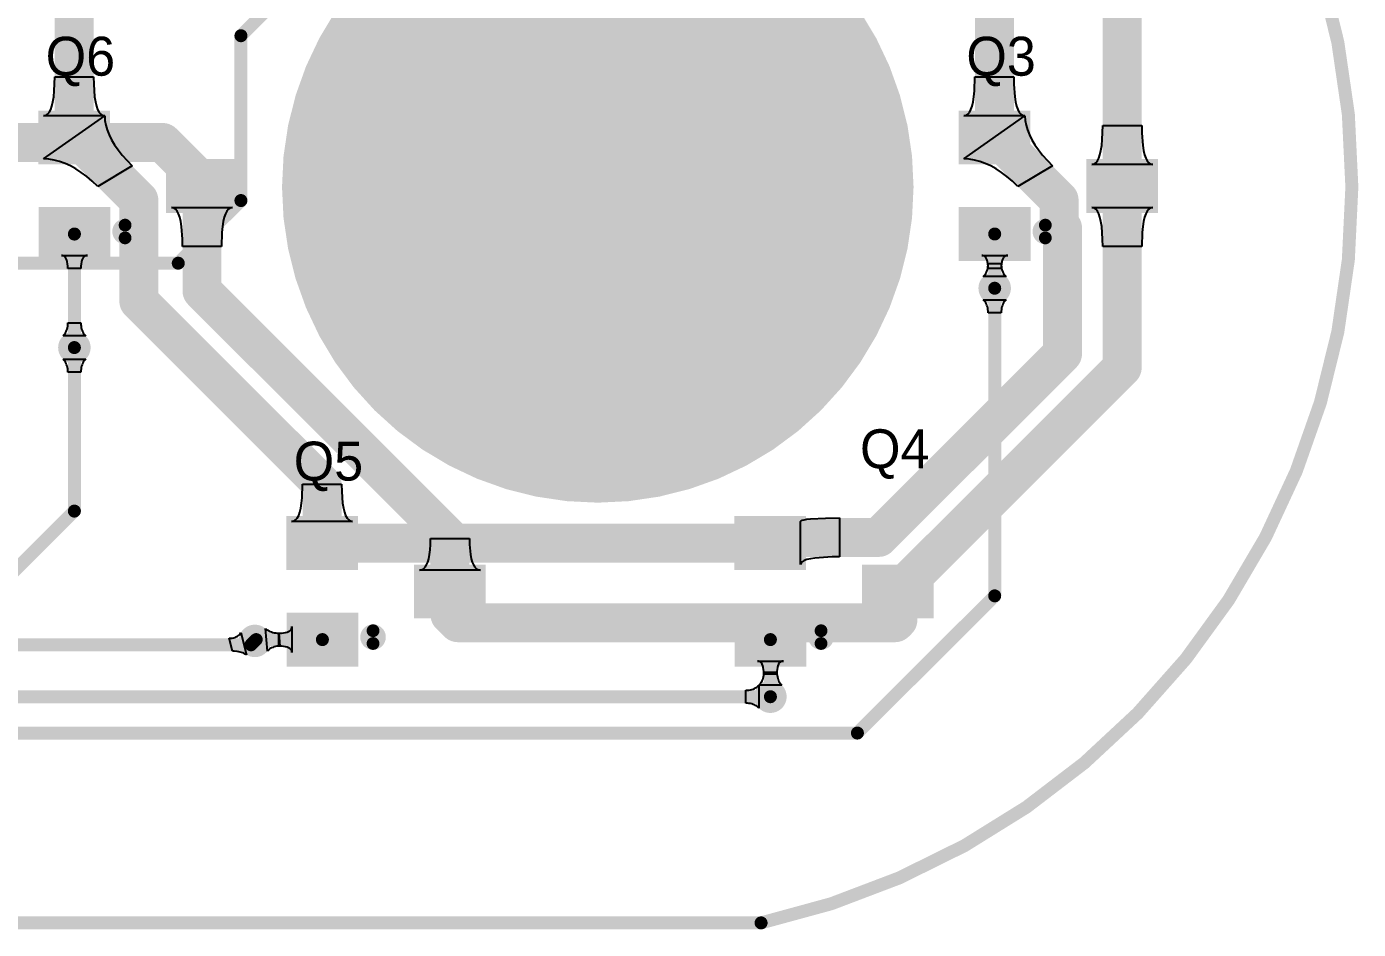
# Model space of a CAD drawing. Header units: millimetres. Extents: x 84.4 to 173.9, y 144 to 177.
# Drawn here: x 147.86 to 173.91, y 145.98 to 163.65 of the extents above; entities that cross this region are included whole.
import ezdxf

# ---------------------------------------------------------------- set-up
doc = ezdxf.new("R2010")
doc.units = ezdxf.units.MM
for name, color, linetype in [('BottomLayer', 5, 'Continuous'), ('BottomSolder', 6, 'Continuous'), ('KeepOutLayer', 6, 'Continuous'), ('MultiLayer', 9, 'Continuous'), ('PadHoleLayer', 156, 'Continuous'), ('TopLayer', 1, 'Continuous'), ('TopOverlay', 2, 'Continuous'), ('TopPaste', 8, 'Continuous'), ('TopSolder', 216, 'Continuous'), ('ViaHoleLayer', 16, 'Continuous')]:
    doc.layers.add(name, color=color, linetype=linetype)

# ---------------------------------------------------------------- blocks, each defined once
blk = doc.blocks.new('SOT23B_24')
at = {"layer": 'TopLayer'}
for points in [[(-0.42500042, 0.6500114), (0.42500042, 0.6500114), (-0.42500042, 1.850009), (0.42500042, 1.850009)], [(-1.37501122, -1.850009), (-0.52501038, -1.850009), (-1.37501122, -0.6500114), (-0.52501038, -0.6500114)], [(0.5147995799999999, -1.8445988), (1.36480042, -1.8445988), (0.5147995799999999, -0.6446012), (1.36480042, -0.6446012)]]:
    blk.add_solid(points, dxfattribs=at)
at = {"layer": 'TopOverlay'}
for points, const_width in [([(1.016, -0.254, 1), (0.76599796, -0.254, 1)], 0.2499995), ([(0.7034987199999999, -0.254, 1), (0.8284971999999999, -0.254, 1)], 0.12499848), ([(0.95350076, -0.254, 1), (1.07849924, -0.254, 1)], 0.12499848)]:
    blk.add_lwpolyline(points, format="xyb", close=True, dxfattribs=dict(at, const_width=const_width))
at = {"layer": 'TopPaste'}
for points in [[(-0.42500042, 0.6500114), (0.42500042, 0.6500114), (-0.42500042, 1.850009), (0.42500042, 1.850009)], [(-1.37501122, -1.850009), (-0.52501038, -1.850009), (-1.37501122, -0.6500114), (-0.52501038, -0.6500114)], [(0.5147995799999999, -1.8445988), (1.36480042, -1.8445988), (0.5147995799999999, -0.6446012), (1.36480042, -0.6446012)]]:
    blk.add_solid(points, dxfattribs=at)
at = {"layer": 'TopSolder'}
for points in [[(-0.52660042, 0.5484114), (0.52660042, 0.5484114), (-0.52660042, 1.951609), (0.52660042, 1.951609)], [(-1.47661122, -1.951609), (-0.42341038, -1.951609), (-1.47661122, -0.5484114), (-0.42341038, -0.5484114)], [(0.41319958, -1.9461988), (1.46640042, -1.9461988), (0.41319958, -0.5430012), (1.46640042, -0.5430012)]]:
    blk.add_solid(points, dxfattribs=at)
blk = doc.blocks.new('SOT23B_25')
at = {"layer": 'TopLayer'}
for points in [[(-0.42500042, 0.6500114), (0.42500042, 0.6500114), (-0.42500042, 1.850009), (0.42500042, 1.850009)], [(-1.37501122, -1.850009), (-0.52501038, -1.850009), (-1.37501122, -0.6500114), (-0.52501038, -0.6500114)], [(0.5147995799999999, -1.8445988), (1.36480042, -1.8445988), (0.5147995799999999, -0.6446012), (1.36480042, -0.6446012)]]:
    blk.add_solid(points, dxfattribs=at)
at = {"layer": 'TopOverlay'}
for points, const_width in [([(1.016, -0.254, 1), (0.76599796, -0.254, 1)], 0.2499995), ([(0.7034987199999999, -0.254, 1), (0.8284971999999999, -0.254, 1)], 0.12499848), ([(0.95350076, -0.254, 1), (1.07849924, -0.254, 1)], 0.12499848)]:
    blk.add_lwpolyline(points, format="xyb", close=True, dxfattribs=dict(at, const_width=const_width))
at = {"layer": 'TopPaste'}
for points in [[(-0.42500042, 0.6500114), (0.42500042, 0.6500114), (-0.42500042, 1.850009), (0.42500042, 1.850009)], [(-1.37501122, -1.850009), (-0.52501038, -1.850009), (-1.37501122, -0.6500114), (-0.52501038, -0.6500114)], [(0.5147995799999999, -1.8445988), (1.36480042, -1.8445988), (0.5147995799999999, -0.6446012), (1.36480042, -0.6446012)]]:
    blk.add_solid(points, dxfattribs=at)
at = {"layer": 'TopSolder'}
for points in [[(-0.52660042, 0.5484114), (0.52660042, 0.5484114), (-0.52660042, 1.951609), (0.52660042, 1.951609)], [(-1.47661122, -1.951609), (-0.42341038, -1.951609), (-1.47661122, -0.5484114), (-0.42341038, -0.5484114)], [(0.41319958, -1.9461988), (1.46640042, -1.9461988), (0.41319958, -0.5430012), (1.46640042, -0.5430012)]]:
    blk.add_solid(points, dxfattribs=at)
blk = doc.blocks.new('SOT23B_26')
at = {"layer": 'TopLayer'}
for points in [[(-0.42500042, 0.6500114), (0.42500042, 0.6500114), (-0.42500042, 1.850009), (0.42500042, 1.850009)], [(-1.37501122, -1.850009), (-0.52501038, -1.850009), (-1.37501122, -0.6500114), (-0.52501038, -0.6500114)], [(0.5147995799999999, -1.8445988), (1.36480042, -1.8445988), (0.5147995799999999, -0.6446012), (1.36480042, -0.6446012)]]:
    blk.add_solid(points, dxfattribs=at)
at = {"layer": 'TopOverlay'}
for points, const_width in [([(1.016, -0.254, 1), (0.76599796, -0.254, 1)], 0.2499995), ([(0.7034987199999999, -0.254, 1), (0.8284971999999999, -0.254, 1)], 0.12499848), ([(0.95350076, -0.254, 1), (1.07849924, -0.254, 1)], 0.12499848)]:
    blk.add_lwpolyline(points, format="xyb", close=True, dxfattribs=dict(at, const_width=const_width))
at = {"layer": 'TopPaste'}
for points in [[(-0.42500042, 0.6500114), (0.42500042, 0.6500114), (-0.42500042, 1.850009), (0.42500042, 1.850009)], [(-1.37501122, -1.850009), (-0.52501038, -1.850009), (-1.37501122, -0.6500114), (-0.52501038, -0.6500114)], [(0.5147995799999999, -1.8445988), (1.36480042, -1.8445988), (0.5147995799999999, -0.6446012), (1.36480042, -0.6446012)]]:
    blk.add_solid(points, dxfattribs=at)
at = {"layer": 'TopSolder'}
for points in [[(-0.52660042, 0.5484114), (0.52660042, 0.5484114), (-0.52660042, 1.951609), (0.52660042, 1.951609)], [(-1.47661122, -1.951609), (-0.42341038, -1.951609), (-1.47661122, -0.5484114), (-0.42341038, -0.5484114)], [(0.41319958, -1.9461988), (1.46640042, -1.9461988), (0.41319958, -0.5430012), (1.46640042, -0.5430012)]]:
    blk.add_solid(points, dxfattribs=at)
blk = doc.blocks.new('SOT23B_27')
at = {"layer": 'TopLayer'}
for points in [[(-0.42500042, 0.6500114), (0.42500042, 0.6500114), (-0.42500042, 1.850009), (0.42500042, 1.850009)], [(-1.37501122, -1.850009), (-0.52501038, -1.850009), (-1.37501122, -0.6500114), (-0.52501038, -0.6500114)], [(0.5147995799999999, -1.8445988), (1.36480042, -1.8445988), (0.5147995799999999, -0.6446012), (1.36480042, -0.6446012)]]:
    blk.add_solid(points, dxfattribs=at)
at = {"layer": 'TopOverlay'}
for points, const_width in [([(1.016, -0.254, 1), (0.76599796, -0.254, 1)], 0.2499995), ([(0.7034987199999999, -0.254, 1), (0.8284971999999999, -0.254, 1)], 0.12499848), ([(0.95350076, -0.254, 1), (1.07849924, -0.254, 1)], 0.12499848)]:
    blk.add_lwpolyline(points, format="xyb", close=True, dxfattribs=dict(at, const_width=const_width))
at = {"layer": 'TopPaste'}
for points in [[(-0.42500042, 0.6500114), (0.42500042, 0.6500114), (-0.42500042, 1.850009), (0.42500042, 1.850009)], [(-1.37501122, -1.850009), (-0.52501038, -1.850009), (-1.37501122, -0.6500114), (-0.52501038, -0.6500114)], [(0.5147995799999999, -1.8445988), (1.36480042, -1.8445988), (0.5147995799999999, -0.6446012), (1.36480042, -0.6446012)]]:
    blk.add_solid(points, dxfattribs=at)
at = {"layer": 'TopSolder'}
for points in [[(-0.52660042, 0.5484114), (0.52660042, 0.5484114), (-0.52660042, 1.951609), (0.52660042, 1.951609)], [(-1.47661122, -1.951609), (-0.42341038, -1.951609), (-1.47661122, -0.5484114), (-0.42341038, -0.5484114)], [(0.41319958, -1.9461988), (1.46640042, -1.9461988), (0.41319958, -0.5430012), (1.46640042, -0.5430012)]]:
    blk.add_solid(points, dxfattribs=at)

msp = doc.modelspace()

# ---------------------------------------------------------------- linework, layer by layer
at = {"layer": 'BottomLayer'}
for p, q in [((166.59326092, 158.2803159), (166.57516342, 158.29966816)), ((166.57516342, 158.29966816), (167.01966342, 158.29966816)), ((166.60945342, 158.2596022), (166.59326092, 158.2803159)), ((166.62374092, 158.23752706), (166.60945342, 158.2596022)), ((166.63612342, 158.21409302), (166.62374092, 158.23752706)), ((166.64660092, 158.18929754), (166.63612342, 158.21409302)), ((166.65517342, 158.16314316), (166.64660092, 158.18929754)), ((166.66184092, 158.13562734), (166.65517342, 158.16314316)), ((166.66660342, 158.10675008), (166.66184092, 158.13562734)), ((166.93298592, 158.13562734), (166.92822342, 158.10675008)), ((166.93965342, 158.16314316), (166.93298592, 158.13562734)), ((166.94822592, 158.18929754), (166.93965342, 158.16314316)), ((166.95870342, 158.21409302), (166.94822592, 158.18929754)), ((166.97108592, 158.23752706), (166.95870342, 158.21409302)), ((166.98537342, 158.2596022), (166.97108592, 158.23752706)), ((167.00156592, 158.2803159), (166.98537342, 158.2596022)), ((167.01966342, 158.29966816), (167.00156592, 158.2803159)), ((166.66946092, 158.07651392), (166.66660342, 158.10675008)), ((166.67041342, 158.04491632), (166.66946092, 158.07651392)), ((166.92441342, 158.04491632), (166.67041342, 158.04491632)), ((166.92536592, 158.07651392), (166.92441342, 158.04491632)), ((166.92822342, 158.10675008), (166.92536592, 158.07651392)), ((148.5918669, 157.11912188), (148.5737694, 157.13847414)), ((148.5737694, 157.13847414), (149.0182694, 157.13847414)), ((148.6080594, 157.09840818), (148.5918669, 157.11912188)), ((148.6223469, 157.07633304), (148.6080594, 157.09840818)), ((148.6347294, 157.052899), (148.6223469, 157.07633304)), ((148.9696919, 157.07633304), (148.9573094, 157.052899)), ((148.9839794, 157.09840818), (148.9696919, 157.07633304)), ((149.0001719, 157.11912188), (148.9839794, 157.09840818)), ((149.0182694, 157.13847414), (149.0001719, 157.11912188)), ((148.6452069, 157.02810352), (148.6347294, 157.052899)), ((148.6537794, 157.00194914), (148.6452069, 157.02810352)), ((148.6604469, 156.97443332), (148.6537794, 157.00194914)), ((148.6652094, 156.94555606), (148.6604469, 156.97443332)), ((148.6680669, 156.9153199), (148.6652094, 156.94555606)), ((148.6690194, 156.8837223), (148.6680669, 156.9153199)), ((148.9230194, 156.8837223), (148.6690194, 156.8837223)), ((148.9239719, 156.9153199), (148.9230194, 156.8837223)), ((148.9268294, 156.94555606), (148.9239719, 156.9153199)), ((148.9315919, 156.97443332), (148.9268294, 156.94555606)), ((148.9382594, 157.00194914), (148.9315919, 156.97443332)), ((148.9468319, 157.02810352), (148.9382594, 157.00194914)), ((148.9573094, 157.052899), (148.9468319, 157.02810352)), ((151.8227088, 151.67561486), (151.85475852, 151.67671976)), ((151.89216002, 151.42161486), (151.8227088, 151.67561486)), ((151.85475852, 151.67671976), (151.88480418, 151.680037)), ((151.88480418, 151.680037), (151.91285086, 151.68556404)), ((151.91285086, 151.68556404), (151.93889856, 151.69330088)), ((151.93889856, 151.69330088), (151.96294474, 151.70325006)), ((151.96294474, 151.70325006), (151.9849894, 151.71540904)), ((151.9849894, 151.71540904), (152.00503508, 151.72977782)), ((152.00503508, 151.72977782), (152.02307924, 151.74635894)), ((152.02307924, 151.74635894), (152.03912188, 151.76514986)), ((152.03912188, 151.76514986), (152.05316554, 151.78615058)), ((152.05316554, 151.78615058), (152.15984554, 151.35464268)), ((151.92349092, 151.4209443), (151.89216002, 151.42161486)), ((151.98311234, 151.41558744), (151.92349092, 151.4209443)), ((152.01140286, 151.4108986), (151.98311234, 151.41558744)), ((152.03867738, 151.40487118), (152.01140286, 151.4108986)), ((152.06493844, 151.39750518), (152.03867738, 151.40487118)), ((152.09018604, 151.38879806), (152.06493844, 151.39750518)), ((152.11442018, 151.37875236), (152.09018604, 151.38879806)), ((152.13764086, 151.36736808), (152.11442018, 151.37875236)), ((152.15984554, 151.35464268), (152.13764086, 151.36736808)), ((161.92892684, 150.65961486), (161.96052444, 150.66056736)), ((161.92892684, 150.40561486), (161.92892684, 150.65961486)), ((161.96052444, 150.66056736), (161.9907606, 150.66342486)), ((161.9907606, 150.66342486), (162.01963786, 150.66818736)), ((162.01963786, 150.66818736), (162.04715368, 150.67485486)), ((162.04715368, 150.67485486), (162.07330806, 150.68342736)), ((162.07330806, 150.68342736), (162.09810354, 150.69390486)), ((162.09810354, 150.69390486), (162.12153758, 150.70628736)), ((162.12153758, 150.70628736), (162.14361272, 150.72057486)), ((162.14361272, 150.72057486), (162.16432642, 150.73676736)), ((162.16432642, 150.73676736), (162.18367868, 150.75486486)), ((162.18367868, 150.75486486), (162.18367868, 150.31036486)), ((161.96052444, 150.40466236), (161.92892684, 150.40561486)), ((161.9907606, 150.40180486), (161.96052444, 150.40466236)), ((162.01963786, 150.39704236), (161.9907606, 150.40180486)), ((162.04715368, 150.39037486), (162.01963786, 150.39704236)), ((162.07330806, 150.38180236), (162.04715368, 150.39037486)), ((162.09810354, 150.37132486), (162.07330806, 150.38180236)), ((162.12153758, 150.35894236), (162.09810354, 150.37132486)), ((162.14361272, 150.34465486), (162.12153758, 150.35894236)), ((162.16432642, 150.32846236), (162.14361272, 150.34465486)), ((162.18367868, 150.31036486), (162.16432642, 150.32846236))]:
    msp.add_line(p, q, dxfattribs=at)
for points, const_width in [([(152.05402914, 163.4680246), (155.9588194, 167.37281486)], 0.254), ([(152.05402914, 160.2422246), (152.05402914, 163.4680246)], 0.254), ([(137.5946194, 161.37841486), (150.5232194, 161.37841486)], 0.762), ([(150.5232194, 161.37841486), (151.29202914, 160.60960512)], 0.762), ([(150.8280194, 159.01621486), (152.05402914, 160.2422246)], 0.254), ([(141.3538194, 159.01621486), (150.8280194, 159.01621486)], 0.254), ([(166.79741342, 152.50660888), (166.79741342, 158.52640888)], 0.254), ([(148.7960194, 154.16481486), (148.7960194, 157.36521486)], 0.254), ([(146.6878194, 152.05661486), (148.7960194, 154.16481486)], 0.254), ([(153.6420092, 153.54002566), (162.4050092, 153.54002566)], 0.762), ([(156.1420296, 152.13822506), (156.2998398, 151.98041486)], 0.762), ([(164.1122194, 149.82141486), (166.79741342, 152.50660888)], 0.254), ([(156.2998398, 151.98041486), (164.8488194, 151.98041486)], 0.762), ([(140.8712194, 151.54861486), (152.2504194, 151.54861486)], 0.254), ([(152.2504194, 151.54861486), (152.3266194, 151.62481486)], 0.254), ([(140.8712194, 150.53261486), (162.4104194, 150.53261486)], 0.254), ([(141.3538194, 149.82141486), (164.1122194, 149.82141486)], 0.254)]:
    msp.add_lwpolyline(points, dxfattribs=dict(at, const_width=const_width))
for points, const_width in [([(155.99652062, 160.50641508, 1), (162.0715199, 160.50641508, 1)], 6.074999279999999), ([(151.99052914, 163.4680246, 1), (152.11752914, 163.4680246, 1)], 0.127), ([(151.99052914, 163.4680246, 1), (152.11752914, 163.4680246, 1)], 0.127), ([(150.3327194, 161.37841486, 1), (150.7137194, 161.37841486, 1)], 0.381), ([(150.3327194, 161.37841486, 1), (150.7137194, 161.37841486, 1)], 0.381), ([(151.10152914, 160.60960512, 1), (151.48252914, 160.60960512, 1)], 0.381), ([(151.13327914, 160.60960512, 1), (151.45077914, 160.60960512, 1)], 0.3175), ([(151.99052914, 160.2422246, 1), (152.11752914, 160.2422246, 1)], 0.127), ([(151.99052914, 160.2422246, 1), (152.11752914, 160.2422246, 1)], 0.127), ([(150.7645194, 159.01621486, 1), (150.8915194, 159.01621486, 1)], 0.127), ([(150.7645194, 159.01621486, 1), (150.8915194, 159.01621486, 1)], 0.127), ([(166.63866342, 158.52640888, 1), (166.95616342, 158.52640888, 1)], 0.3175), ([(166.73391342, 158.52640888, 1), (166.86091342, 158.52640888, 1)], 0.127), ([(148.6372694, 157.36521486, 1), (148.9547694, 157.36521486, 1)], 0.3175), ([(148.7325194, 157.36521486, 1), (148.8595194, 157.36521486, 1)], 0.127), ([(148.7325194, 154.16481486, 1), (148.8595194, 154.16481486, 1)], 0.127), ([(148.7325194, 154.16481486, 1), (148.8595194, 154.16481486, 1)], 0.127), ([(153.4515092, 153.54002566, 1), (153.8325092, 153.54002566, 1)], 0.381), ([(153.4832592, 153.54002566, 1), (153.8007592, 153.54002566, 1)], 0.3175), ([(162.2145092, 153.54002566, 1), (162.5955092, 153.54002566, 1)], 0.381), ([(162.2462592, 153.54002566, 1), (162.5637592, 153.54002566, 1)], 0.3175), ([(155.9515296, 152.13822506, 1), (156.3325296, 152.13822506, 1)], 0.381), ([(155.9832796, 152.13822506, 1), (156.3007796, 152.13822506, 1)], 0.3175), ([(166.73391342, 152.50660888, 1), (166.86091342, 152.50660888, 1)], 0.127), ([(166.73391342, 152.50660888, 1), (166.86091342, 152.50660888, 1)], 0.127), ([(156.1093398, 151.98041486, 1), (156.4903398, 151.98041486, 1)], 0.381), ([(156.1093398, 151.98041486, 1), (156.4903398, 151.98041486, 1)], 0.381), ([(164.6583194, 151.98041486, 1), (165.0393194, 151.98041486, 1)], 0.381), ([(164.6900694, 151.98041486, 1), (165.0075694, 151.98041486, 1)], 0.3175), ([(152.1678694, 151.62481486, 1), (152.4853694, 151.62481486, 1)], 0.3175), ([(152.1869194, 151.54861486, 1), (152.3139194, 151.54861486, 1)], 0.127), ([(152.1869194, 151.54861486, 1), (152.3139194, 151.54861486, 1)], 0.127), ([(152.2631194, 151.62481486, 1), (152.3901194, 151.62481486, 1)], 0.127), ([(162.2516694, 150.53261486, 1), (162.5691694, 150.53261486, 1)], 0.3175), ([(162.3469194, 150.53261486, 1), (162.4739194, 150.53261486, 1)], 0.127), ([(164.0487194, 149.82141486, 1), (164.1757194, 149.82141486, 1)], 0.127), ([(164.0487194, 149.82141486, 1), (164.1757194, 149.82141486, 1)], 0.127)]:
    msp.add_lwpolyline(points, format="xyb", close=True, dxfattribs=dict(at, const_width=const_width))
at = {"layer": 'BottomSolder', "const_width": 6.17659928}
msp.add_lwpolyline([(155.94572062, 160.50641508, 1), (162.1223199, 160.50641508, 1)], format="xyb", close=True, dxfattribs=at)
at = {"layer": 'KeepOutLayer', "const_width": 0.254}
msp.add_lwpolyline([(162.2281363, 174.90640152, -0.8024906075795158), (162.2281363, 146.10639816)], format="xyb", dxfattribs=at)
msp.add_lwpolyline([(140.17899828, 146.1064007), (162.22813376, 146.1064007)], dxfattribs=at)
at = {"layer": 'KeepOutLayer', "const_width": 0.127}
for points in [[(162.16463376, 146.1064007, 1), (162.29163376, 146.1064007, 1)], [(162.1646363, 146.10639816, 1), (162.2916363, 146.10639816, 1)]]:
    msp.add_lwpolyline(points, format="xyb", close=True, dxfattribs=at)
at = {"layer": 'MultiLayer'}
for points, const_width in [([(155.99652062, 160.50641508, 1), (162.0715199, 160.50641508, 1)], 6.074999279999999), ([(151.13327914, 160.60960512, 1), (151.45077914, 160.60960512, 1)], 0.3175), ([(166.63866342, 158.52640888, 1), (166.95616342, 158.52640888, 1)], 0.3175), ([(148.6372694, 157.36521486, 1), (148.9547694, 157.36521486, 1)], 0.3175), ([(153.4832592, 153.54002566, 1), (153.8007592, 153.54002566, 1)], 0.3175), ([(162.2462592, 153.54002566, 1), (162.5637592, 153.54002566, 1)], 0.3175), ([(155.9832796, 152.13822506, 1), (156.3007796, 152.13822506, 1)], 0.3175), ([(164.6900694, 151.98041486, 1), (165.0075694, 151.98041486, 1)], 0.3175), ([(152.1678694, 151.62481486, 1), (152.4853694, 151.62481486, 1)], 0.3175), ([(162.2516694, 150.53261486, 1), (162.5691694, 150.53261486, 1)], 0.3175)]:
    msp.add_lwpolyline(points, format="xyb", close=True, dxfattribs=dict(at, const_width=const_width))
at = {"layer": 'PadHoleLayer', "const_width": 6.074999279999999}
msp.add_lwpolyline([(155.99652062, 160.50641508, 1), (162.0715199, 160.50641508, 1)], format="xyb", close=True, dxfattribs=at)
at = {"layer": 'TopLayer'}
for p, q in [((148.4023702, 162.38715808), (148.41100874, 162.66147808)), ((148.41100874, 162.66147808), (149.17300874, 162.66147808)), ((149.17300874, 162.66147808), (149.17516774, 162.51669808)), ((166.40236468, 162.38715808), (166.41100322, 162.66147808)), ((166.41100322, 162.66147808), (167.17300322, 162.66147808)), ((167.17300322, 162.66147808), (167.17516222, 162.51669808)), ((148.39157266, 162.27285808), (148.4023702, 162.38715808)), ((149.17516774, 162.51669808), (149.19244482, 162.27285808)), ((166.39156714, 162.27285808), (166.40236468, 162.38715808)), ((167.17516222, 162.51669808), (167.1924393, 162.27285808)), ((148.33326696, 162.02139808), (148.35702104, 162.08997808)), ((148.35702104, 162.08997808), (148.37645712, 162.17379808)), ((148.37645712, 162.17379808), (148.39157266, 162.27285808)), ((149.19244482, 162.27285808), (149.20756036, 162.17379808)), ((149.20756036, 162.17379808), (149.22699644, 162.08997808)), ((149.22699644, 162.08997808), (149.25075052, 162.02139808)), ((166.33326144, 162.02139808), (166.35701552, 162.08997808)), ((166.35701552, 162.08997808), (166.3764516, 162.17379808)), ((166.3764516, 162.17379808), (166.39156714, 162.27285808)), ((167.1924393, 162.27285808), (167.20755484, 162.17379808)), ((167.20755484, 162.17379808), (167.22699092, 162.08997808)), ((167.22699092, 162.08997808), (167.250745, 162.02139808)), ((148.19505794, 161.89947808), (148.2360891, 161.90709808)), ((148.19505794, 161.05557324), (149.38895954, 161.89947808)), ((149.38895954, 161.89947808), (148.19505794, 161.89947808)), ((148.2360891, 161.90709808), (148.27279972, 161.92995808)), ((148.27279972, 161.92995808), (148.30519234, 161.96805808)), ((148.30519234, 161.96805808), (148.33326696, 162.02139808)), ((149.25075052, 162.02139808), (149.27882514, 161.96805808)), ((149.27882514, 161.96805808), (149.31121776, 161.92995808)), ((149.31121776, 161.92995808), (149.34792838, 161.90709808)), ((149.34792838, 161.90709808), (149.38895954, 161.89947808)), ((149.38895954, 161.89947808), (149.39434688, 161.81021232)), ((149.39434688, 161.81021232), (149.41051144, 161.71899838)), ((166.19505242, 161.89947808), (166.23608358, 161.90709808)), ((167.38895402, 161.89947808), (166.19505242, 161.89947808)), ((166.19505242, 161.05557324), (167.38895402, 161.89947808)), ((166.23608358, 161.90709808), (166.2727942, 161.92995808)), ((166.2727942, 161.92995808), (166.30518682, 161.96805808)), ((166.30518682, 161.96805808), (166.33326144, 162.02139808)), ((167.250745, 162.02139808), (167.27881962, 161.96805808)), ((167.27881962, 161.96805808), (167.31121224, 161.92995808)), ((167.31121224, 161.92995808), (167.34792286, 161.90709808)), ((167.34792286, 161.90709808), (167.38895402, 161.89947808)), ((167.38895402, 161.89947808), (167.39434136, 161.81021232)), ((167.39434136, 161.81021232), (167.41050592, 161.71899838)), ((149.41051144, 161.71899838), (149.43745322, 161.6258388)), ((149.43745322, 161.6258388), (149.47516968, 161.53073104)), ((149.47516968, 161.53073104), (149.52366336, 161.43367764)), ((167.41050592, 161.71899838), (167.4374477, 161.6258388)), ((167.4374477, 161.6258388), (167.47516416, 161.53073104)), ((167.47516416, 161.53073104), (167.52365784, 161.43367764)), ((168.90238508, 161.43714728), (168.91102362, 161.71146728)), ((168.91102362, 161.71146728), (169.67302362, 161.71146728)), ((169.67302362, 161.71146728), (169.67518262, 161.56668728)), ((169.67518262, 161.56668728), (169.6924597, 161.32284728)), ((149.52366336, 161.43367764), (149.58293426, 161.33467606)), ((149.58293426, 161.33467606), (149.65297984, 161.23372884)), ((167.52365784, 161.43367764), (167.58292874, 161.33467606)), ((167.58292874, 161.33467606), (167.65297432, 161.23372884)), ((168.876472, 161.22378728), (168.89158754, 161.32284728)), ((168.89158754, 161.32284728), (168.90238508, 161.43714728)), ((169.6924597, 161.32284728), (169.70757524, 161.22378728)), ((148.29900236, 161.0501859), (148.19505794, 161.05557324)), ((148.4033481, 161.03402134), (148.29900236, 161.0501859)), ((148.50809516, 161.00707956), (148.4033481, 161.03402134)), ((148.61324608, 160.9693631), (148.50809516, 161.00707956)), ((149.65297984, 161.23372884), (149.73380264, 161.13083344)), ((149.73380264, 161.13083344), (149.92777482, 160.91920064)), ((166.29899684, 161.0501859), (166.19505242, 161.05557324)), ((166.40334258, 161.03402134), (166.29899684, 161.0501859)), ((166.50808964, 161.00707956), (166.40334258, 161.03402134)), ((166.61324056, 160.9693631), (166.50808964, 161.00707956)), ((167.65297432, 161.23372884), (167.73379712, 161.13083344)), ((167.73379712, 161.13083344), (167.9277693, 160.91920064)), ((168.7728146, 160.97994728), (168.80520722, 161.01804728)), ((168.80520722, 161.01804728), (168.83328184, 161.07138728)), ((168.83328184, 161.07138728), (168.85703592, 161.13996728)), ((168.85703592, 161.13996728), (168.876472, 161.22378728)), ((169.70757524, 161.22378728), (169.72701132, 161.13996728)), ((169.72701132, 161.13996728), (169.7507654, 161.07138728)), ((169.7507654, 161.07138728), (169.77884002, 161.01804728)), ((169.77884002, 161.01804728), (169.81123264, 160.97994728)), ((148.71879578, 160.92086942), (148.61324608, 160.9693631)), ((148.82475188, 160.86159852), (148.71879578, 160.92086942)), ((148.93110676, 160.79155294), (148.82475188, 160.86159852)), ((149.0378655, 160.71073014), (148.93110676, 160.79155294)), ((149.92777482, 160.91920064), (149.25258694, 160.51675796)), ((166.71879026, 160.92086942), (166.61324056, 160.9693631)), ((166.82474636, 160.86159852), (166.71879026, 160.92086942)), ((166.93110124, 160.79155294), (166.82474636, 160.86159852)), ((167.03785998, 160.71073014), (166.93110124, 160.79155294)), ((167.9277693, 160.91920064), (167.25258142, 160.51675796)), ((168.69507282, 160.94946728), (168.73610398, 160.95708728)), ((169.88897442, 160.94946728), (168.69507282, 160.94946728)), ((168.73610398, 160.95708728), (168.7728146, 160.97994728)), ((169.81123264, 160.97994728), (169.84794326, 160.95708728)), ((169.84794326, 160.95708728), (169.88897442, 160.94946728)), ((149.14502556, 160.61913266), (149.0378655, 160.71073014)), ((149.25258694, 160.51675796), (149.14502556, 160.61913266)), ((167.14502004, 160.61913266), (167.03785998, 160.71073014)), ((167.25258142, 160.51675796), (167.14502004, 160.61913266)), ((150.7361095, 160.09794244), (150.69507834, 160.10556244)), ((150.69507834, 160.10556244), (151.88897994, 160.10556244)), ((150.77282012, 160.07508244), (150.7361095, 160.09794244)), ((150.80521274, 160.03698244), (150.77282012, 160.07508244)), ((150.83328736, 159.98364244), (150.80521274, 160.03698244)), ((150.85704144, 159.91506244), (150.83328736, 159.98364244)), ((151.75077092, 159.98364244), (151.72701684, 159.91506244)), ((151.77884554, 160.03698244), (151.75077092, 159.98364244)), ((151.81123816, 160.07508244), (151.77884554, 160.03698244)), ((151.84794878, 160.09794244), (151.81123816, 160.07508244)), ((151.88897994, 160.10556244), (151.84794878, 160.09794244)), ((168.73610398, 160.09794244), (168.69507282, 160.10556244)), ((168.69507282, 160.10556244), (169.88897442, 160.10556244)), ((168.7728146, 160.07508244), (168.73610398, 160.09794244)), ((168.80520722, 160.03698244), (168.7728146, 160.07508244)), ((168.83328184, 159.98364244), (168.80520722, 160.03698244)), ((168.85703592, 159.91506244), (168.83328184, 159.98364244)), ((169.7507654, 159.98364244), (169.72701132, 159.91506244)), ((169.77884002, 160.03698244), (169.7507654, 159.98364244)), ((169.81123264, 160.07508244), (169.77884002, 160.03698244)), ((169.84794326, 160.09794244), (169.81123264, 160.07508244)), ((169.88897442, 160.10556244), (169.84794326, 160.09794244)), ((150.87647752, 159.83124244), (150.85704144, 159.91506244)), ((150.89159306, 159.73218244), (150.87647752, 159.83124244)), ((150.90887014, 159.48834244), (150.89159306, 159.73218244)), ((151.69246522, 159.73218244), (151.68166768, 159.61788244)), ((151.70758076, 159.83124244), (151.69246522, 159.73218244)), ((151.72701684, 159.91506244), (151.70758076, 159.83124244)), ((168.876472, 159.83124244), (168.85703592, 159.91506244)), ((168.89158754, 159.73218244), (168.876472, 159.83124244)), ((168.90886462, 159.48834244), (168.89158754, 159.73218244)), ((169.6924597, 159.73218244), (169.68166216, 159.61788244)), ((169.70757524, 159.83124244), (169.6924597, 159.73218244)), ((169.72701132, 159.91506244), (169.70757524, 159.83124244)), ((150.91102914, 159.34356244), (150.90887014, 159.48834244)), ((151.68166768, 159.61788244), (151.67302914, 159.34356244)), ((168.91102362, 159.34356244), (168.90886462, 159.48834244)), ((169.68166216, 159.61788244), (169.67302362, 159.34356244)), ((148.5661494, 159.16623996), (148.5420194, 159.16881044)), ((148.5420194, 159.16881044), (149.0500194, 159.16881044)), ((148.5877394, 159.15852852), (148.5661494, 159.16623996)), ((148.6067894, 159.14567612), (148.5877394, 159.15852852)), ((149.0042994, 159.15852852), (148.9852494, 159.14567612)), ((149.0258894, 159.16623996), (149.0042994, 159.15852852)), ((149.0500194, 159.16881044), (149.0258894, 159.16623996)), ((151.67302914, 159.34356244), (150.91102914, 159.34356244)), ((166.56754342, 159.16623996), (166.54341342, 159.16881044)), ((166.54341342, 159.16881044), (167.05141342, 159.16881044)), ((166.58913342, 159.15852852), (166.56754342, 159.16623996)), ((166.60818342, 159.14567612), (166.58913342, 159.15852852)), ((167.00569342, 159.15852852), (166.98664342, 159.14567612)), ((167.02728342, 159.16623996), (167.00569342, 159.15852852)), ((167.05141342, 159.16881044), (167.02728342, 159.16623996)), ((169.67302362, 159.34356244), (168.91102362, 159.34356244)), ((148.6232994, 159.12768276), (148.6067894, 159.14567612)), ((148.6372694, 159.10454844), (148.6232994, 159.12768276)), ((148.6486994, 159.07627316), (148.6372694, 159.10454844)), ((148.6575894, 159.04285692), (148.6486994, 159.07627316)), ((148.6639394, 159.00429972), (148.6575894, 159.04285692)), ((148.6677494, 158.96060156), (148.6639394, 159.00429972)), ((148.6690194, 158.91176244), (148.6677494, 158.96060156)), ((148.9230194, 158.91176244), (148.6690194, 158.91176244)), ((148.9242894, 158.96060156), (148.9230194, 158.91176244)), ((148.9280994, 159.00429972), (148.9242894, 158.96060156)), ((148.9344494, 159.04285692), (148.9280994, 159.00429972)), ((148.9433394, 159.07627316), (148.9344494, 159.04285692)), ((148.9547694, 159.10454844), (148.9433394, 159.07627316)), ((148.9687394, 159.12768276), (148.9547694, 159.10454844)), ((148.9852494, 159.14567612), (148.9687394, 159.12768276)), ((166.62469342, 159.12768276), (166.60818342, 159.14567612)), ((166.63866342, 159.10454844), (166.62469342, 159.12768276)), ((166.65009342, 159.07627316), (166.63866342, 159.10454844)), ((166.65898342, 159.04285692), (166.65009342, 159.07627316)), ((166.65517342, 158.8896746), (166.66184092, 158.91719042)), ((166.66533342, 159.00429972), (166.65898342, 159.04285692)), ((166.66184092, 158.91719042), (166.66660342, 158.94606768)), ((166.66914342, 158.96060156), (166.66533342, 159.00429972)), ((166.66660342, 158.94606768), (166.66946092, 158.97630384)), ((166.67041342, 158.91176244), (166.66914342, 158.96060156)), ((166.66946092, 158.97630384), (166.67041342, 159.00790144)), ((166.67041342, 159.00790144), (166.92441342, 159.00790144)), ((166.92441342, 158.91176244), (166.67041342, 158.91176244)), ((166.92441342, 159.00790144), (166.92536592, 158.97630384)), ((166.92568342, 158.96060156), (166.92441342, 158.91176244)), ((166.92536592, 158.97630384), (166.92822342, 158.94606768)), ((166.92949342, 159.00429972), (166.92568342, 158.96060156)), ((166.92822342, 158.94606768), (166.93298592, 158.91719042)), ((166.93584342, 159.04285692), (166.92949342, 159.00429972)), ((166.93298592, 158.91719042), (166.93965342, 158.8896746)), ((166.94473342, 159.07627316), (166.93584342, 159.04285692)), ((166.95616342, 159.10454844), (166.94473342, 159.07627316)), ((166.97013342, 159.12768276), (166.95616342, 159.10454844)), ((166.98664342, 159.14567612), (166.97013342, 159.12768276)), ((166.57516342, 158.7531496), (166.59326092, 158.77250186)), ((167.01966342, 158.7531496), (166.57516342, 158.7531496)), ((166.59326092, 158.77250186), (166.60945342, 158.79321556)), ((166.60945342, 158.79321556), (166.62374092, 158.8152907)), ((166.62374092, 158.8152907), (166.63612342, 158.83872474)), ((166.63612342, 158.83872474), (166.64660092, 158.86352022)), ((166.64660092, 158.86352022), (166.65517342, 158.8896746)), ((166.93965342, 158.8896746), (166.94822592, 158.86352022)), ((166.94822592, 158.86352022), (166.95870342, 158.83872474)), ((166.95870342, 158.83872474), (166.97108592, 158.8152907)), ((166.97108592, 158.8152907), (166.98537342, 158.79321556)), ((166.98537342, 158.79321556), (167.00156592, 158.77250186)), ((167.00156592, 158.77250186), (167.01966342, 158.7531496)), ((148.5737694, 157.59195558), (148.5918669, 157.61130784)), ((148.5918669, 157.61130784), (148.6080594, 157.63202154)), ((148.6080594, 157.63202154), (148.6223469, 157.65409668)), ((148.6223469, 157.65409668), (148.6347294, 157.67753072)), ((148.6347294, 157.67753072), (148.6452069, 157.7023262)), ((148.6452069, 157.7023262), (148.6537794, 157.72848058)), ((148.6537794, 157.72848058), (148.6604469, 157.7559964)), ((148.6604469, 157.7559964), (148.6652094, 157.78487366)), ((148.6652094, 157.78487366), (148.6680669, 157.81510982)), ((148.6680669, 157.81510982), (148.6690194, 157.84670742)), ((148.6690194, 157.84670742), (148.9230194, 157.84670742)), ((148.9230194, 157.84670742), (148.9239719, 157.81510982)), ((148.9239719, 157.81510982), (148.9268294, 157.78487366)), ((148.9268294, 157.78487366), (148.9315919, 157.7559964)), ((148.9315919, 157.7559964), (148.9382594, 157.72848058)), ((148.9382594, 157.72848058), (148.9468319, 157.7023262)), ((148.9468319, 157.7023262), (148.9573094, 157.67753072)), ((148.9573094, 157.67753072), (148.9696919, 157.65409668)), ((148.9696919, 157.65409668), (148.9839794, 157.63202154)), ((148.9839794, 157.63202154), (149.0001719, 157.61130784)), ((149.0001719, 157.61130784), (149.0182694, 157.59195558)), ((149.0182694, 157.59195558), (148.5737694, 157.59195558)), ((153.25237066, 154.4273899), (153.2610092, 154.68918516)), ((153.2610092, 154.68918516), (154.0230092, 154.68918516)), ((154.0230092, 154.68918516), (154.0251682, 154.55101678)), ((154.0251682, 154.55101678), (154.04244528, 154.3183096)), ((153.2070215, 154.14378112), (153.22645758, 154.22377334)), ((153.22645758, 154.22377334), (153.24157312, 154.3183096)), ((153.24157312, 154.3183096), (153.25237066, 154.4273899)), ((154.04244528, 154.3183096), (154.05756082, 154.22377334)), ((154.05756082, 154.22377334), (154.0769969, 154.14378112)), ((153.0450584, 153.96197808), (153.08608956, 153.9692501)), ((154.23896, 153.96197808), (153.0450584, 153.96197808)), ((153.08608956, 153.9692501), (153.12280018, 153.99106616)), ((153.12280018, 153.99106616), (153.1551928, 154.02742626)), ((153.1551928, 154.02742626), (153.18326742, 154.0783304)), ((153.18326742, 154.0783304), (153.2070215, 154.14378112)), ((154.0769969, 154.14378112), (154.10075098, 154.0783304)), ((154.10075098, 154.0783304), (154.1288256, 154.02742626)), ((154.1288256, 154.02742626), (154.16121822, 153.99106616)), ((154.16121822, 153.99106616), (154.19792884, 153.9692501)), ((154.19792884, 153.9692501), (154.23896, 153.96197808)), ((163.00196, 153.96197808), (163.00958, 153.97509464)), ((163.00196, 153.11807324), (163.00196, 153.96197808)), ((163.00958, 153.97509464), (163.03244, 153.98683198)), ((163.03244, 153.98683198), (163.07054, 153.99718756)), ((163.07054, 153.99718756), (163.12388, 154.00616138)), ((163.12388, 154.00616138), (163.19246, 154.01375598)), ((163.19246, 154.01375598), (163.48964, 154.0282543)), ((163.48964, 154.0282543), (163.76396, 154.03101528)), ((163.76396, 154.03101528), (163.76396, 153.26901528)), ((155.75239106, 153.404951), (155.7588706, 153.50933738)), ((155.7588706, 153.50933738), (155.7610296, 153.62600466)), ((155.7610296, 153.62600466), (156.5230296, 153.62600466)), ((156.5230296, 153.62600466), (156.5251886, 153.50933738)), ((156.5251886, 153.50933738), (156.54246568, 153.31284552)), ((155.7070419, 153.16547726), (155.72647798, 153.23302094)), ((155.72647798, 153.23302094), (155.74159352, 153.31284552)), ((155.74159352, 153.31284552), (155.75239106, 153.404951)), ((156.54246568, 153.31284552), (156.55758122, 153.23302094)), ((156.55758122, 153.23302094), (156.5770173, 153.16547726)), ((163.03244, 153.17241146), (163.00958, 153.14675238)), ((163.07054, 153.19505302), (163.03244, 153.17241146)), ((163.12388, 153.21467706), (163.07054, 153.19505302)), ((163.19246, 153.23128104), (163.12388, 153.21467706)), ((163.27628, 153.24486496), (163.19246, 153.23128104)), ((163.61918, 153.26750652), (163.27628, 153.24486496)), ((163.76396, 153.26901528), (163.61918, 153.26750652)), ((155.5450788, 153.01196728), (155.58610996, 153.01810646)), ((156.7389804, 153.01196728), (155.5450788, 153.01196728)), ((155.58610996, 153.01810646), (155.62282058, 153.03652908)), ((155.62282058, 153.03652908), (155.6552132, 153.06723006)), ((155.6552132, 153.06723006), (155.68328782, 153.11021448)), ((155.68328782, 153.11021448), (155.7070419, 153.16547726)), ((156.5770173, 153.16547726), (156.60077138, 153.11021448)), ((156.60077138, 153.11021448), (156.628846, 153.06723006)), ((156.628846, 153.06723006), (156.66123862, 153.03652908)), ((156.66123862, 153.03652908), (156.69794924, 153.01810646)), ((156.69794924, 153.01810646), (156.7389804, 153.01196728)), ((163.00958, 153.14675238), (163.00196, 153.11807324)), ((153.0403086, 151.85849486), (153.0479286, 151.88008486)), ((153.0479286, 151.88008486), (153.0504686, 151.90421486)), ((153.0504686, 151.90421486), (153.0504686, 151.39621486)), ((152.57041368, 151.42141674), (152.53485368, 151.8644918)), ((152.53485368, 151.8644918), (152.55554198, 151.84790814)), ((152.55554198, 151.84790814), (152.5774317, 151.833072)), ((152.5774317, 151.833072), (152.60051522, 151.81998084)), ((152.60051522, 151.81998084), (152.62480016, 151.80863466)), ((152.62480016, 151.80863466), (152.65028144, 151.79903346)), ((152.65028144, 151.79903346), (152.67695906, 151.79117978)), ((152.67695906, 151.79117978), (152.70483556, 151.78506854)), ((152.70483556, 151.78506854), (152.73391094, 151.78070482)), ((152.73391094, 151.78070482), (152.76418266, 151.77808862)), ((152.76418266, 151.77808862), (152.79565326, 151.77721486)), ((152.79565326, 151.77721486), (152.81792398, 151.52321486)), ((152.7964686, 151.77721486), (152.8447286, 151.77848486)), ((152.7964686, 151.52321486), (152.7964686, 151.77721486)), ((152.8447286, 151.77848486), (152.8879086, 151.78229486)), ((152.8879086, 151.78229486), (152.9260086, 151.78864486)), ((152.9260086, 151.78864486), (152.9590286, 151.79753486)), ((152.9590286, 151.79753486), (152.9869686, 151.80896486)), ((152.9869686, 151.80896486), (153.0098286, 151.82293486)), ((153.0098286, 151.82293486), (153.0276086, 151.83944486)), ((153.0276086, 151.83944486), (153.0403086, 151.85849486)), ((152.5881759, 151.44075884), (152.57041368, 151.42141674)), ((152.6074926, 151.45806386), (152.5881759, 151.44075884)), ((152.62836124, 151.47333434), (152.6074926, 151.45806386)), ((152.65078182, 151.48656774), (152.62836124, 151.47333434)), ((152.67475688, 151.49776406), (152.65078182, 151.48656774)), ((152.70028388, 151.50692838), (152.67475688, 151.49776406)), ((152.72736536, 151.51405308), (152.70028388, 151.50692838)), ((152.75599878, 151.51914324), (152.72736536, 151.51405308)), ((152.78618414, 151.52219632), (152.75599878, 151.51914324)), ((152.81792398, 151.52321486), (152.78618414, 151.52219632)), ((152.8447286, 151.52194486), (152.7964686, 151.52321486)), ((152.8879086, 151.51813486), (152.8447286, 151.52194486)), ((152.9260086, 151.51178486), (152.8879086, 151.51813486)), ((152.9590286, 151.50289486), (152.9260086, 151.51178486)), ((152.9869686, 151.49146486), (152.9590286, 151.50289486)), ((153.0098286, 151.47749486), (152.9869686, 151.49146486)), ((153.0276086, 151.46098486), (153.0098286, 151.47749486)), ((153.0403086, 151.44193486), (153.0276086, 151.46098486)), ((153.0479286, 151.42034486), (153.0403086, 151.44193486)), ((153.0504686, 151.39621486), (153.0479286, 151.42034486)), ((162.1805494, 151.22873996), (162.1564194, 151.23131044)), ((162.1564194, 151.23131044), (162.6644194, 151.23131044)), ((162.2021394, 151.22102852), (162.1805494, 151.22873996)), ((162.2211894, 151.20817612), (162.2021394, 151.22102852)), ((162.2376994, 151.19018276), (162.2211894, 151.20817612)), ((162.2516694, 151.16704844), (162.2376994, 151.19018276)), ((162.2630994, 151.13877316), (162.2516694, 151.16704844)), ((162.2719894, 151.10535692), (162.2630994, 151.13877316)), ((162.2783394, 151.06679972), (162.2719894, 151.10535692)), ((162.5488494, 151.10535692), (162.5424994, 151.06679972)), ((162.5577394, 151.13877316), (162.5488494, 151.10535692)), ((162.5691694, 151.16704844), (162.5577394, 151.13877316)), ((162.5831394, 151.19018276), (162.5691694, 151.16704844)), ((162.5996494, 151.20817612), (162.5831394, 151.19018276)), ((162.6186994, 151.22102852), (162.5996494, 151.20817612)), ((162.6402894, 151.22873996), (162.6186994, 151.22102852)), ((162.6644194, 151.23131044), (162.6402894, 151.22873996)), ((162.2367469, 150.82149668), (162.2491294, 150.84493072)), ((162.2491294, 150.84493072), (162.2596069, 150.8697262)), ((162.2596069, 150.8697262), (162.2681794, 150.89588058)), ((162.2681794, 150.89588058), (162.2748469, 150.9233964)), ((162.2748469, 150.9233964), (162.2796094, 150.95227366)), ((162.2821494, 151.02310156), (162.2783394, 151.06679972)), ((162.2796094, 150.95227366), (162.2824669, 150.98250982)), ((162.2834194, 150.97426244), (162.2821494, 151.02310156)), ((162.2824669, 150.98250982), (162.2834194, 151.01410742)), ((162.2834194, 151.01410742), (162.5374194, 151.01410742)), ((162.5374194, 150.97426244), (162.2834194, 150.97426244)), ((162.5386894, 151.02310156), (162.5374194, 150.97426244)), ((162.5374194, 151.01410742), (162.5383719, 150.98250982)), ((162.5383719, 150.98250982), (162.5412294, 150.95227366)), ((162.5424994, 151.06679972), (162.5386894, 151.02310156)), ((162.5412294, 150.95227366), (162.5459919, 150.9233964)), ((162.5459919, 150.9233964), (162.5526594, 150.89588058)), ((162.5526594, 150.89588058), (162.5612319, 150.8697262)), ((162.5612319, 150.8697262), (162.5717094, 150.84493072)), ((162.5717094, 150.84493072), (162.5840919, 150.82149668)), ((162.1881694, 150.75935558), (162.2062669, 150.77870784)), ((162.6326694, 150.75935558), (162.1881694, 150.75935558)), ((162.2062669, 150.77870784), (162.2224594, 150.79942154)), ((162.2224594, 150.79942154), (162.2367469, 150.82149668)), ((162.5840919, 150.82149668), (162.5983794, 150.79942154)), ((162.5983794, 150.79942154), (162.6145719, 150.77870784)), ((162.6145719, 150.77870784), (162.6326694, 150.75935558))]:
    msp.add_line(p, q, dxfattribs=at)
for points, const_width in [([(148.79200874, 161.47752566), (148.79200874, 168.8674042)], 0.762), ([(166.79200322, 161.47752566), (166.79200322, 164.28303948)], 0.762), ([(169.29202362, 160.52751486), (169.29202362, 164.07802084)], 0.762), ([(148.79200874, 161.47752566), (148.83063452, 161.47752566)], 0.762), ([(148.83063452, 161.47752566), (150.0570278, 160.25113238)], 0.762), ([(166.79200322, 161.47752566), (166.830629, 161.47752566)], 0.762), ([(166.830629, 161.47752566), (168.05702228, 160.25113238)], 0.762), ([(151.29202914, 158.47600512), (151.29202914, 160.52751486)], 0.762), ([(169.29202362, 156.97700888), (169.29202362, 160.52751486)], 0.762), ([(150.0570278, 158.27416656), (150.0570278, 160.25113238)], 0.762), ([(168.05702228, 159.7710927), (168.05702228, 160.25113238)], 0.762), ([(168.05702228, 159.7710927), (168.1254194, 159.70269558)], 0.762), ([(168.1254194, 157.24724456), (168.1254194, 159.70269558)], 0.762), ([(148.7960194, 159.58631532), (148.79741894, 159.58771486)], 0.254), ([(148.7960194, 157.36521486), (148.7960194, 159.58631532)], 0.254), ([(166.79741342, 158.52640888), (166.79741342, 159.58771486)], 0.254), ([(150.0570278, 158.27416656), (153.6420092, 154.68918516)], 0.762), ([(151.29202914, 158.47600512), (156.1420296, 153.62600466)], 0.762), ([(164.52819012, 153.65001528), (168.1254194, 157.24724456)], 0.762), ([(164.9050296, 152.59001486), (169.29202362, 156.97700888)], 0.762), ([(153.6420092, 153.54002566), (153.6420092, 154.68918516)], 0.762), ([(156.1420296, 152.59001486), (156.1420296, 153.62600466)], 0.762), ([(162.4050092, 153.54002566), (162.51499882, 153.65001528)], 0.762), ([(162.51499882, 153.65001528), (164.52819012, 153.65001528)], 0.762), ([(156.1420296, 152.13822506), (156.1420296, 152.59001486)], 0.762), ([(164.9050296, 152.03662506), (164.9050296, 152.59001486)], 0.762), ([(164.8488194, 151.98041486), (164.9050296, 152.03662506)], 0.762), ([(152.3266194, 151.62481486), (152.3520194, 151.65021486)], 0.254), ([(152.3520194, 151.65021486), (153.6474194, 151.65021486)], 0.254), ([(162.4104194, 150.53261486), (162.4104194, 151.65021486)], 0.254)]:
    msp.add_lwpolyline(points, dxfattribs=dict(at, const_width=const_width))
for points, const_width in [([(155.99652062, 160.50641508, 1), (162.0715199, 160.50641508, 1)], 6.074999279999999), ([(148.60150874, 161.47752566, 1), (148.98250874, 161.47752566, 1)], 0.381), ([(148.60150874, 161.47752566, 1), (148.98250874, 161.47752566, 1)], 0.381), ([(148.64013452, 161.47752566, 1), (149.02113452, 161.47752566, 1)], 0.381), ([(148.64013452, 161.47752566, 1), (149.02113452, 161.47752566, 1)], 0.381), ([(166.60150322, 161.47752566, 1), (166.98250322, 161.47752566, 1)], 0.381), ([(166.60150322, 161.47752566, 1), (166.98250322, 161.47752566, 1)], 0.381), ([(166.640129, 161.47752566, 1), (167.021129, 161.47752566, 1)], 0.381), ([(166.640129, 161.47752566, 1), (167.021129, 161.47752566, 1)], 0.381), ([(151.10152914, 160.52751486, 1), (151.48252914, 160.52751486, 1)], 0.381), ([(151.13327914, 160.60960512, 1), (151.45077914, 160.60960512, 1)], 0.3175), ([(169.10152362, 160.52751486, 1), (169.48252362, 160.52751486, 1)], 0.381), ([(169.10152362, 160.52751486, 1), (169.48252362, 160.52751486, 1)], 0.381), ([(149.8665278, 160.25113238, 1), (150.2475278, 160.25113238, 1)], 0.381), ([(149.8665278, 160.25113238, 1), (150.2475278, 160.25113238, 1)], 0.381), ([(167.86652228, 160.25113238, 1), (168.24752228, 160.25113238, 1)], 0.381), ([(167.86652228, 160.25113238, 1), (168.24752228, 160.25113238, 1)], 0.381), ([(167.86652228, 159.7710927, 1), (168.24752228, 159.7710927, 1)], 0.381), ([(167.86652228, 159.7710927, 1), (168.24752228, 159.7710927, 1)], 0.381), ([(167.9349194, 159.70269558, 1), (168.3159194, 159.70269558, 1)], 0.381), ([(167.9349194, 159.70269558, 1), (168.3159194, 159.70269558, 1)], 0.381), ([(148.7325194, 159.58631532, 1), (148.8595194, 159.58631532, 1)], 0.127), ([(148.7325194, 159.58631532, 1), (148.8595194, 159.58631532, 1)], 0.127), ([(148.73391894, 159.58771486, 1), (148.86091894, 159.58771486, 1)], 0.127), ([(166.73391342, 159.58771486, 1), (166.86091342, 159.58771486, 1)], 0.127), ([(149.8665278, 158.27416656, 1), (150.2475278, 158.27416656, 1)], 0.381), ([(149.8665278, 158.27416656, 1), (150.2475278, 158.27416656, 1)], 0.381), ([(151.10152914, 158.47600512, 1), (151.48252914, 158.47600512, 1)], 0.381), ([(151.10152914, 158.47600512, 1), (151.48252914, 158.47600512, 1)], 0.381), ([(166.63866342, 158.52640888, 1), (166.95616342, 158.52640888, 1)], 0.3175), ([(166.73391342, 158.52640888, 1), (166.86091342, 158.52640888, 1)], 0.127), ([(148.6372694, 157.36521486, 1), (148.9547694, 157.36521486, 1)], 0.3175), ([(167.9349194, 157.24724456, 1), (168.3159194, 157.24724456, 1)], 0.381), ([(167.9349194, 157.24724456, 1), (168.3159194, 157.24724456, 1)], 0.381), ([(148.7325194, 157.36521486, 1), (148.8595194, 157.36521486, 1)], 0.127), ([(169.10152362, 156.97700888, 1), (169.48252362, 156.97700888, 1)], 0.381), ([(169.10152362, 156.97700888, 1), (169.48252362, 156.97700888, 1)], 0.381), ([(153.4515092, 154.68918516, 1), (153.8325092, 154.68918516, 1)], 0.381), ([(153.4515092, 154.68918516, 1), (153.8325092, 154.68918516, 1)], 0.381), ([(155.9515296, 153.62600466, 1), (156.3325296, 153.62600466, 1)], 0.381), ([(155.9515296, 153.62600466, 1), (156.3325296, 153.62600466, 1)], 0.381), ([(162.32449882, 153.65001528, 1), (162.70549882, 153.65001528, 1)], 0.381), ([(162.32449882, 153.65001528, 1), (162.70549882, 153.65001528, 1)], 0.381), ([(164.33769012, 153.65001528, 1), (164.71869012, 153.65001528, 1)], 0.381), ([(164.33769012, 153.65001528, 1), (164.71869012, 153.65001528, 1)], 0.381), ([(153.4515092, 153.54002566, 1), (153.8325092, 153.54002566, 1)], 0.381), ([(153.4832592, 153.54002566, 1), (153.8007592, 153.54002566, 1)], 0.3175), ([(162.2145092, 153.54002566, 1), (162.5955092, 153.54002566, 1)], 0.381), ([(162.2462592, 153.54002566, 1), (162.5637592, 153.54002566, 1)], 0.3175), ([(155.9515296, 152.59001486, 1), (156.3325296, 152.59001486, 1)], 0.381), ([(155.9515296, 152.59001486, 1), (156.3325296, 152.59001486, 1)], 0.381), ([(164.7145296, 152.59001486, 1), (165.0955296, 152.59001486, 1)], 0.381), ([(164.7145296, 152.59001486, 1), (165.0955296, 152.59001486, 1)], 0.381), ([(155.9515296, 152.13822506, 1), (156.3325296, 152.13822506, 1)], 0.381), ([(155.9832796, 152.13822506, 1), (156.3007796, 152.13822506, 1)], 0.3175), ([(164.7145296, 152.03662506, 1), (165.0955296, 152.03662506, 1)], 0.381), ([(164.7145296, 152.03662506, 1), (165.0955296, 152.03662506, 1)], 0.381), ([(164.6583194, 151.98041486, 1), (165.0393194, 151.98041486, 1)], 0.381), ([(164.6900694, 151.98041486, 1), (165.0075694, 151.98041486, 1)], 0.3175), ([(152.1678694, 151.62481486, 1), (152.4853694, 151.62481486, 1)], 0.3175), ([(152.2631194, 151.62481486, 1), (152.3901194, 151.62481486, 1)], 0.127), ([(152.2885194, 151.65021486, 1), (152.4155194, 151.65021486, 1)], 0.127), ([(152.2885194, 151.65021486, 1), (152.4155194, 151.65021486, 1)], 0.127), ([(153.5839194, 151.65021486, 1), (153.7109194, 151.65021486, 1)], 0.127), ([(162.3469194, 151.65021486, 1), (162.4739194, 151.65021486, 1)], 0.127), ([(162.2516694, 150.53261486, 1), (162.5691694, 150.53261486, 1)], 0.3175), ([(162.3469194, 150.53261486, 1), (162.4739194, 150.53261486, 1)], 0.127)]:
    msp.add_lwpolyline(points, format="xyb", close=True, dxfattribs=dict(at, const_width=const_width))
at = {"layer": 'TopSolder', "const_width": 6.17659928}
msp.add_lwpolyline([(155.94572062, 160.50641508, 1), (162.1223199, 160.50641508, 1)], format="xyb", close=True, dxfattribs=at)
at = {"layer": 'ViaHoleLayer', "const_width": 0.1905}
for points in [[(151.19677914, 160.60960512, 1), (151.38727914, 160.60960512, 1)], [(166.70216342, 158.52640888, 1), (166.89266342, 158.52640888, 1)], [(148.7007694, 157.36521486, 1), (148.8912694, 157.36521486, 1)], [(153.5467592, 153.54002566, 1), (153.7372592, 153.54002566, 1)], [(162.3097592, 153.54002566, 1), (162.5002592, 153.54002566, 1)], [(156.0467796, 152.13822506, 1), (156.2372796, 152.13822506, 1)], [(164.7535694, 151.98041486, 1), (164.9440694, 151.98041486, 1)], [(152.2313694, 151.62481486, 1), (152.4218694, 151.62481486, 1)], [(162.3151694, 150.53261486, 1), (162.5056694, 150.53261486, 1)]]:
    msp.add_lwpolyline(points, format="xyb", close=True, dxfattribs=at)

# ---------------------------------------------------------------- block references
at = {"rotation": 270}
for name, p in [('SOT23B_27', (150.04201894, 160.52751486)), ('SOT23B_24', (168.04201342, 160.52751486)), ('SOT23B_26', (154.8920194, 152.59001486)), ('SOT23B_25', (163.6550194, 152.59001486))]:
    msp.add_blockref(name, p, dxfattribs=at)

# ---------------------------------------------------------------- texts
at = {"layer": 'TopOverlay'}
for s, p in [('Q6', (148.2344, 162.68569952)), ('Q3', (166.243, 162.68569952)), ('Q4', (164.1630194, 155.00301486)), ('Q5', (153.0858, 154.7622))]:
    msp.add_text(s, height=0.762, dxfattribs=at).set_placement(p)

doc.saveas('drawing.dxf')
